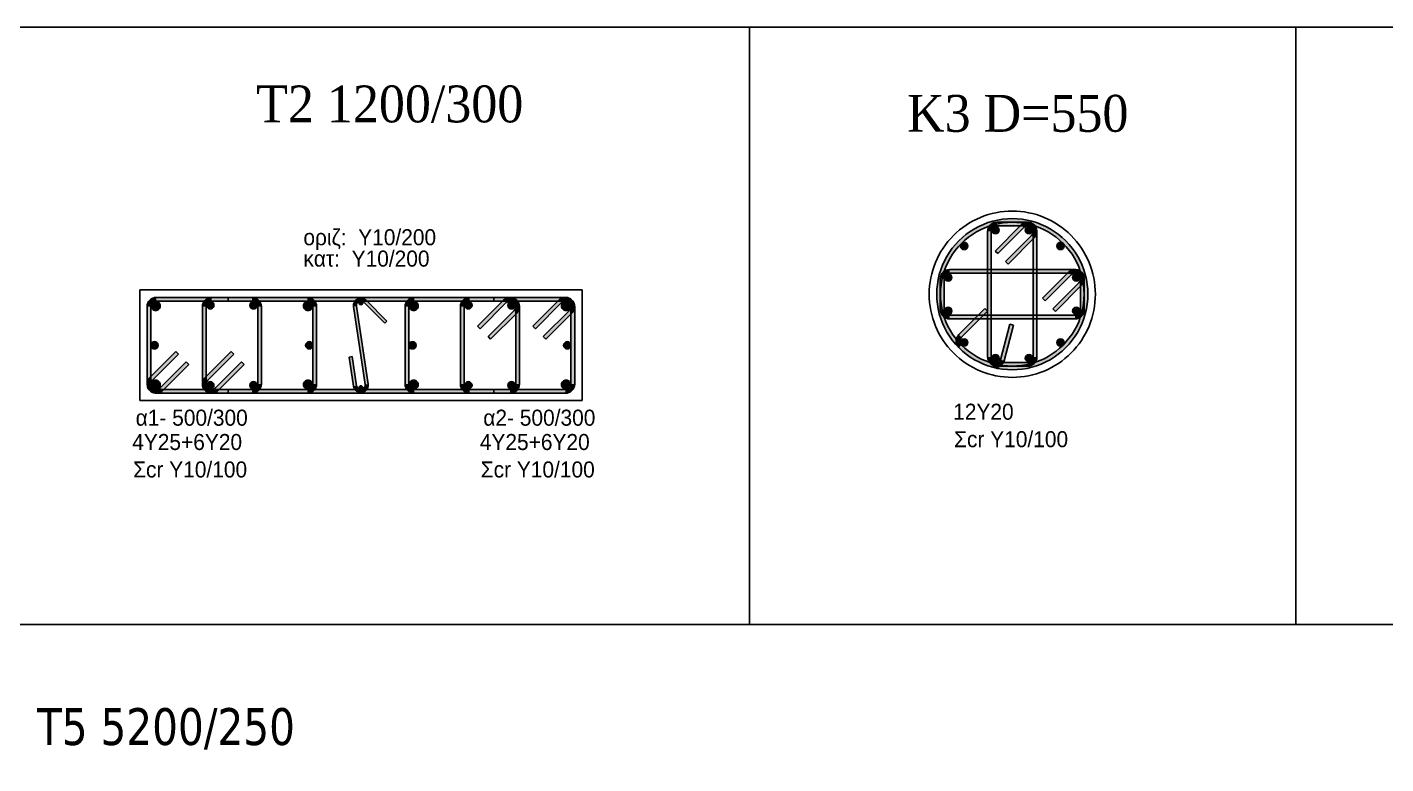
# Model space of a CAD drawing. Header units: millimetres. Extents: x -2171 to 1563, y -1758 to -1505.
# Drawn here: x -641.97 to -623.54, y -1600.24 to -1590.25 of the extents above; entities that cross this region are included whole.
import ezdxf

# ---------------------------------------------------------------- set-up
doc = ezdxf.new("R2010")
doc.units = ezdxf.units.MM
for name, color, linetype in [('-S_TEXT', 3, 'Continuous'), ('Col_Det', 7, 'Continuous'), ('Col_Det_4', 7, 'Continuous'), ('Col_Det_Fill', 7, 'Continuous'), ('Geo_Col_Pro_1', 7, 'Continuous'), ('pinakaki', 153, 'Continuous')]:
    doc.layers.add(name, color=color, linetype=linetype)
doc.styles.add('S1Arl22_b_934_161', font='arial.ttf', dxfattribs={"width": 0.933629, "height": 0.002175})
doc.styles.add('S1TmsNwRmn22_b_934_161', font='times.ttf', dxfattribs={"width": 0.933629, "height": 0.002175})
doc.styles.get("Standard").update_dxf_attribs({"font": 'tahoma.ttf'})

msp = doc.modelspace()

# ---------------------------------------------------------------- hatches: boundary and pattern name
at = {"layer": 'Col_Det_Fill'}
for color, points in [(252, [(-628.8628, -1592.9289), (-628.8757, -1592.8806, 0.1316525), (-629.3352, -1593.1459), (-629.2999, -1593.1813, -0.1316525)]), (252, [(-628.8197, -1592.9447), (-628.8197, -1592.8947, 0.4142136), (-628.9447, -1593.0197), (-628.8947, -1593.0197, -0.4142136)]), (252, [(-628.3581, -1592.9289), (-628.3451, -1592.8806, 0.1316525), (-628.8757, -1592.8806), (-628.8628, -1592.9289, -0.1316525)]), (252, [(-628.4542, -1592.9667), (-628.4896, -1592.9313), (-628.8431, -1593.2849), (-628.8078, -1593.3202)]), (252, [(-628.4012, -1592.9447), (-628.4012, -1592.8947), (-628.8197, -1592.8947), (-628.8197, -1592.9447)]), (252, [(-628.3262, -1593.0197), (-628.2762, -1593.0197, 0.6681786), (-628.4896, -1592.9313), (-628.4542, -1592.9667, -0.6681786)]), (252, [(-628.3482, -1593.0727), (-628.3128, -1593.1081, 0.6681786), (-628.4012, -1592.8947), (-628.4012, -1592.9447, -0.6681786)]), (252, [(-627.921, -1593.1813), (-627.8856, -1593.1459, 0.1316525), (-628.3451, -1592.8806), (-628.3581, -1592.9289, -0.1316525)]), (252, [(-628.8947, -1593.0197), (-628.9447, -1593.0197), (-628.9447, -1594.7217), (-628.8947, -1594.7217)]), (56, [(-628.7873, -1593.002, 0.4142136), (-628.8373, -1592.952, 0.4142136), (-628.8873, -1593.002, 0.4142136), (-628.8373, -1593.052, 0.4142136)]), (252, [(-628.7017, -1593.4263), (-628.6664, -1593.4617), (-628.3128, -1593.1081), (-628.3482, -1593.0727)]), (56, [(-628.3335, -1593.002, 0.4142136), (-628.3835, -1592.952, 0.4142136), (-628.4335, -1593.002, 0.4142136), (-628.3835, -1593.052, 0.4142136)]), (252, [(-628.3262, -1594.7217), (-628.2762, -1594.7217), (-628.2762, -1593.0197), (-628.3262, -1593.0197)]), (252, [(-629.2999, -1593.1813), (-629.3352, -1593.1459, 0.1316525), (-629.6005, -1593.6054), (-629.5522, -1593.6183, -0.1316525)]), (12, [(-629.2145, -1593.2166, 0.4142136), (-629.2645, -1593.1666, 0.4142136), (-629.3145, -1593.2166, 0.4142136), (-629.2645, -1593.2666, 0.4142136)]), (12, [(-627.9064, -1593.2166, 0.4142136), (-627.9564, -1593.1666, 0.4142136), (-628.0064, -1593.2166, 0.4142136), (-627.9564, -1593.2666, 0.4142136)]), (252, [(-627.6687, -1593.6183), (-627.6204, -1593.6054, 0.1316525), (-627.8856, -1593.1459), (-627.921, -1593.1813, -0.1316525)]), (252, [(-629.5522, -1593.6183), (-629.6005, -1593.6054, 0.1316525), (-629.6005, -1594.136), (-629.5522, -1594.123, -0.1316525)]), (252, [(-629.4614, -1593.5865), (-629.4614, -1593.5365, 0.4142136), (-629.5864, -1593.6615), (-629.5364, -1593.6615, -0.4142136)]), (252, [(-629.5364, -1593.6615), (-629.5864, -1593.6615), (-629.5864, -1594.0799), (-629.5364, -1594.0799)]), (56, [(-629.4291, -1593.6438, 0.4142136), (-629.4791, -1593.5938, 0.4142136), (-629.5291, -1593.6438, 0.4142136), (-629.4791, -1593.6938, 0.4142136)]), (252, [(-627.7594, -1593.5865), (-627.7594, -1593.5365), (-629.4614, -1593.5365), (-629.4614, -1593.5865)]), (252, [(-627.8125, -1593.6084), (-627.8478, -1593.5731), (-628.2014, -1593.9266), (-628.166, -1593.962)]), (252, [(-627.6844, -1593.6615), (-627.6344, -1593.6615, 0.6681786), (-627.8478, -1593.5731), (-627.8125, -1593.6084, -0.6681786)]), (56, [(-627.6918, -1593.6438, 0.4142136), (-627.7418, -1593.5938, 0.4142136), (-627.7918, -1593.6438, 0.4142136), (-627.7418, -1593.6938, 0.4142136)]), (252, [(-627.7064, -1593.7145), (-627.6711, -1593.7499, 0.6681786), (-627.7594, -1593.5365), (-627.7594, -1593.5865, -0.6681786)]), (252, [(-627.6844, -1594.0799), (-627.6344, -1594.0799), (-627.6344, -1593.6615), (-627.6844, -1593.6615)]), (252, [(-627.6687, -1594.123), (-627.6204, -1594.136, 0.1316525), (-627.6204, -1593.6054), (-627.6687, -1593.6183, -0.1316525)]), (252, [(-628.06, -1594.0681), (-628.0246, -1594.1034), (-627.6711, -1593.7499), (-627.7064, -1593.7145)]), (252, [(-640.2217, -1593.9634), (-640.2217, -1593.9134, 0.4142136), (-640.3467, -1594.0384), (-640.2967, -1594.0384, -0.4142136)]), (252, [(-640.2967, -1594.0384), (-640.3467, -1594.0384), (-640.3467, -1595.0884), (-640.2967, -1595.0884)]), (12, [(-640.2931, -1594.0296, 0.4142136), (-640.2306, -1594.0921, 0.4142136), (-640.1681, -1594.0296, 0.4142136), (-640.2306, -1593.9671, 0.4142136)]), (252, [(-638.1717, -1593.9634), (-638.1717, -1593.9134), (-640.2217, -1593.9134), (-640.2217, -1593.9634)]), (252, [(-639.4717, -1593.9634), (-639.4717, -1593.9134, 0.4142136), (-639.5967, -1594.0384), (-639.5467, -1594.0384, -0.4142136)]), (252, [(-639.5467, -1594.0384), (-639.5967, -1594.0384), (-639.5967, -1595.0884), (-639.5467, -1595.0884)]), (56, [(-639.5394, -1594.0207, 0.4142136), (-639.4894, -1594.0707, 0.4142136), (-639.4394, -1594.0207, 0.4142136), (-639.4894, -1593.9707, 0.4142136)]), (252, [(-638.9217, -1593.9634), (-638.9217, -1593.9134), (-639.4717, -1593.9134), (-639.4717, -1593.9634)]), (252, [(-635.6452, -1593.9634), (-635.6452, -1593.9134), (-639.2482, -1593.9134), (-639.2482, -1593.9634)]), (56, [(-638.954, -1594.0207, 0.4142136), (-638.904, -1594.0707, 0.4142136), (-638.854, -1594.0207, 0.4142136), (-638.904, -1593.9707, 0.4142136)]), (252, [(-638.8467, -1594.0384), (-638.7967, -1594.0384, 0.4142136), (-638.9217, -1593.9134), (-638.9217, -1593.9634, -0.4142136)]), (252, [(-638.8467, -1595.0884), (-638.7967, -1595.0884), (-638.7967, -1594.0384), (-638.8467, -1594.0384)]), (12, [(-638.2254, -1594.0296, 0.4142136), (-638.1629, -1594.0921, 0.4142136), (-638.1004, -1594.0296, 0.4142136), (-638.1629, -1593.9671, 0.4142136)]), (252, [(-638.0967, -1594.0384), (-638.0467, -1594.0384, 0.4142136), (-638.1717, -1593.9134), (-638.1717, -1593.9634, -0.4142136)]), (252, [(-638.0967, -1595.0884), (-638.0467, -1595.0884), (-638.0467, -1594.0384), (-638.0967, -1594.0384)]), (252, [(-637.5456, -1594.0382), (-637.5061, -1594.0323, -0.7233449), (-637.4043, -1593.981), (-637.376, -1593.9527, 0.7233449)]), (252, [(-637.3874, -1595.0945), (-637.3478, -1595.0886), (-637.5061, -1594.0323), (-637.5456, -1594.0382)]), (133, [(-637.4717, -1593.9884, 0.4142136), (-637.4467, -1594.0134, 0.4142136), (-637.4217, -1593.9884, 0.4142136), (-637.4467, -1593.9634, 0.4142136)]), (252, [(-637.376, -1593.9527), (-637.4043, -1593.981), (-637.1215, -1594.2638), (-637.0932, -1594.2355)]), (252, [(-636.7217, -1593.9634), (-636.7217, -1593.9134, 0.4142136), (-636.8467, -1594.0384), (-636.7967, -1594.0384, -0.4142136)]), (252, [(-636.7967, -1594.0384), (-636.8467, -1594.0384), (-636.8467, -1595.0884), (-636.7967, -1595.0884)]), (12, [(-636.6681, -1594.0296, 0.4142136), (-636.7306, -1593.9671, 0.4142136), (-636.7931, -1594.0296, 0.4142136), (-636.7306, -1594.0921, 0.4142136)]), (252, [(-634.6717, -1593.9634), (-634.6717, -1593.9134), (-636.7217, -1593.9134), (-636.7217, -1593.9634)]), (252, [(-635.9717, -1593.9634), (-635.9717, -1593.9134, 0.4142136), (-636.0967, -1594.0384), (-636.0467, -1594.0384, -0.4142136)]), (252, [(-636.0467, -1594.0384), (-636.0967, -1594.0384), (-636.0967, -1595.0884), (-636.0467, -1595.0884)]), (56, [(-635.9394, -1594.0207, 0.4142136), (-635.9894, -1593.9707, 0.4142136), (-636.0394, -1594.0207, 0.4142136), (-635.9894, -1594.0707, 0.4142136)]), (252, [(-635.4217, -1593.9634), (-635.4217, -1593.9134), (-635.9717, -1593.9134), (-635.9717, -1593.9634)]), (252, [(-635.4748, -1593.9854), (-635.5101, -1593.95), (-635.8637, -1594.3036), (-635.8283, -1594.3389)]), (252, [(-635.3467, -1594.0384), (-635.2967, -1594.0384, 0.6681786), (-635.5101, -1593.95), (-635.4748, -1593.9854, -0.6681786)]), (56, [(-635.354, -1594.0207, 0.4142136), (-635.404, -1593.9707, 0.4142136), (-635.454, -1594.0207, 0.4142136), (-635.404, -1594.0707, 0.4142136)]), (252, [(-635.3687, -1594.0914), (-635.3333, -1594.1268, 0.6681786), (-635.4217, -1593.9134), (-635.4217, -1593.9634, -0.6681786)]), (252, [(-635.3467, -1595.0884), (-635.2967, -1595.0884), (-635.2967, -1594.0384), (-635.3467, -1594.0384)]), (252, [(-634.7248, -1593.9854), (-634.7601, -1593.95), (-635.1137, -1594.3036), (-635.0783, -1594.3389)]), (252, [(-634.5967, -1594.0384), (-634.5467, -1594.0384, 0.6681786), (-634.7601, -1593.95), (-634.7248, -1593.9854, -0.6681786)]), (12, [(-634.6004, -1594.0296, 0.4142136), (-634.6629, -1593.9671, 0.4142136), (-634.7254, -1594.0296, 0.4142136), (-634.6629, -1594.0921, 0.4142136)]), (252, [(-634.6187, -1594.0914), (-634.5833, -1594.1268, 0.6681786), (-634.6717, -1593.9134), (-634.6717, -1593.9634, -0.6681786)]), (252, [(-634.5967, -1595.0884), (-634.5467, -1595.0884), (-634.5467, -1594.0384), (-634.5967, -1594.0384)]), (252, [(-635.7222, -1594.445), (-635.6869, -1594.4804), (-635.3333, -1594.1268), (-635.3687, -1594.0914)]), (252, [(-634.9722, -1594.445), (-634.9369, -1594.4804), (-634.5833, -1594.1268), (-634.6187, -1594.0914)]), (252, [(-629.5522, -1594.123), (-629.6005, -1594.136, 0.1316525), (-629.3352, -1594.5955), (-629.2999, -1594.5601, -0.1316525)]), (252, [(-629.5364, -1594.0799), (-629.5864, -1594.0799, 0.4142136), (-629.4614, -1594.2049), (-629.4614, -1594.1549, -0.4142136)]), (56, [(-629.4291, -1594.0976, 0.4142136), (-629.4791, -1594.0476, 0.4142136), (-629.5291, -1594.0976, 0.4142136), (-629.4791, -1594.1476, 0.4142136)]), (252, [(-629.4614, -1594.1549), (-629.4614, -1594.2049), (-627.7594, -1594.2049), (-627.7594, -1594.1549)]), (252, [(-628.9463, -1594.1005), (-628.9817, -1594.0652), (-629.3352, -1594.4187), (-629.2999, -1594.4541)]), (252, [(-627.921, -1594.5601), (-627.8856, -1594.5955, 0.1316525), (-627.6204, -1594.136), (-627.6687, -1594.123, -0.1316525)]), (56, [(-627.6918, -1594.0976, 0.4142136), (-627.7418, -1594.0476, 0.4142136), (-627.7918, -1594.0976, 0.4142136), (-627.7418, -1594.1476, 0.4142136)]), (252, [(-627.7594, -1594.1549), (-627.7594, -1594.2049, 0.4142136), (-627.6344, -1594.0799), (-627.6844, -1594.0799, -0.4142136)]), (252, [(-628.7709, -1594.7594), (-628.7226, -1594.7724), (-628.5932, -1594.2894), (-628.6415, -1594.2765)]), (133, [(-640.2967, -1594.5634, 0.4142136), (-640.2467, -1594.6134, 0.4142136), (-640.1967, -1594.5634, 0.4142136), (-640.2467, -1594.5134, 0.4142136)]), (133, [(-638.1967, -1594.5634, 0.4142136), (-638.1467, -1594.6134, 0.4142136), (-638.0967, -1594.5634, 0.4142136), (-638.1467, -1594.5134, 0.4142136)]), (133, [(-636.6967, -1594.5634, 0.4142136), (-636.7467, -1594.5134, 0.4142136), (-636.7967, -1594.5634, 0.4142136), (-636.7467, -1594.6134, 0.4142136)]), (133, [(-634.5967, -1594.5634, 0.4142136), (-634.6467, -1594.5134, 0.4142136), (-634.6967, -1594.5634, 0.4142136), (-634.6467, -1594.6134, 0.4142136)]), (252, [(-629.2999, -1594.4541), (-629.3352, -1594.4187, 0.4142136), (-629.3352, -1594.5955), (-629.2999, -1594.5601, -0.4142136)]), (252, [(-629.2999, -1594.5601), (-629.3352, -1594.5955, 0.1316525), (-628.8757, -1594.8608), (-628.8628, -1594.8125, -0.1316525)]), (252, [(-629.2999, -1594.5601), (-629.3352, -1594.5955, 0.1316525), (-628.8757, -1594.8608), (-628.8628, -1594.8125, -0.1316525)]), (12, [(-629.2145, -1594.5248, 0.4142136), (-629.2645, -1594.4748, 0.4142136), (-629.3145, -1594.5248, 0.4142136), (-629.2645, -1594.5748, 0.4142136)]), (252, [(-628.3581, -1594.8125), (-628.3451, -1594.8608, 0.1316525), (-627.8856, -1594.5955), (-627.921, -1594.5601, -0.1316525)]), (12, [(-627.9064, -1594.5248, 0.4142136), (-627.9564, -1594.4748, 0.4142136), (-628.0064, -1594.5248, 0.4142136), (-627.9564, -1594.5748, 0.4142136)]), (252, [(-639.9212, -1594.6818), (-639.9566, -1594.6465), (-640.3101, -1595), (-640.2748, -1595.0354)]), (252, [(-639.1712, -1594.6818), (-639.2066, -1594.6465), (-639.5601, -1595), (-639.5248, -1595.0354)]), (252, [(-637.5653, -1594.7167), (-637.6049, -1594.7226), (-637.5456, -1595.1182), (-637.5061, -1595.1123)]), (252, [(-628.8947, -1594.7217), (-628.9447, -1594.7217, 0.4142136), (-628.8197, -1594.8467), (-628.8197, -1594.7967, -0.4142136)]), (56, [(-628.7873, -1594.7394, 0.4142136), (-628.8373, -1594.6894, 0.4142136), (-628.8873, -1594.7394, 0.4142136), (-628.8373, -1594.7894, 0.4142136)]), (252, [(-628.8628, -1594.8125), (-628.8757, -1594.8608, 0.4142136), (-628.7226, -1594.7724), (-628.7709, -1594.7594, -0.4142136)]), (56, [(-628.3335, -1594.7394, 0.4142136), (-628.3835, -1594.6894, 0.4142136), (-628.4335, -1594.7394, 0.4142136), (-628.3835, -1594.7894, 0.4142136)]), (252, [(-628.4012, -1594.7967), (-628.4012, -1594.8467, 0.4142136), (-628.2762, -1594.7217), (-628.3262, -1594.7217, -0.4142136)]), (252, [(-640.1687, -1595.1414), (-640.1333, -1595.1768), (-639.7798, -1594.8232), (-639.8151, -1594.7879)]), (252, [(-639.4187, -1595.1414), (-639.3833, -1595.1768), (-639.0298, -1594.8232), (-639.0651, -1594.7879)]), (252, [(-628.8628, -1594.8125), (-628.8757, -1594.8608, 0.1316525), (-628.3451, -1594.8608), (-628.3581, -1594.8125, -0.1316525)]), (252, [(-628.8197, -1594.7967), (-628.8197, -1594.8467), (-628.4012, -1594.8467), (-628.4012, -1594.7967)]), (252, [(-640.2748, -1595.0354), (-640.3101, -1595, 0.6681786), (-640.2217, -1595.2134), (-640.2217, -1595.1634, -0.6681786)]), (252, [(-640.2967, -1595.0884), (-640.3467, -1595.0884, 0.6681786), (-640.1333, -1595.1768), (-640.1687, -1595.1414, -0.6681786)]), (12, [(-640.2931, -1595.0972, 0.4142136), (-640.2306, -1595.1597, 0.4142136), (-640.1681, -1595.0972, 0.4142136), (-640.2306, -1595.0347, 0.4142136)]), (252, [(-639.5248, -1595.0354), (-639.5601, -1595, 0.6681786), (-639.4717, -1595.2134), (-639.4717, -1595.1634, -0.6681786)]), (252, [(-639.5467, -1595.0884), (-639.5967, -1595.0884, 0.6681786), (-639.3833, -1595.1768), (-639.4187, -1595.1414, -0.6681786)]), (56, [(-639.5394, -1595.1061, 0.4142136), (-639.4894, -1595.1561, 0.4142136), (-639.4394, -1595.1061, 0.4142136), (-639.4894, -1595.0561, 0.4142136)]), (56, [(-638.954, -1595.1061, 0.4142136), (-638.904, -1595.1561, 0.4142136), (-638.854, -1595.1061, 0.4142136), (-638.904, -1595.0561, 0.4142136)]), (252, [(-638.9217, -1595.1634), (-638.9217, -1595.2134, 0.4142136), (-638.7967, -1595.0884), (-638.8467, -1595.0884, -0.4142136)]), (12, [(-638.2254, -1595.0972, 0.4142136), (-638.1629, -1595.1597, 0.4142136), (-638.1004, -1595.0972, 0.4142136), (-638.1629, -1595.0347, 0.4142136)]), (252, [(-638.1717, -1595.1634), (-638.1717, -1595.2134, 0.4142136), (-638.0467, -1595.0884), (-638.0967, -1595.0884, -0.4142136)]), (252, [(-637.5061, -1595.1123), (-637.5456, -1595.1182, 1), (-637.3478, -1595.0886), (-637.3874, -1595.0945, -1)]), (133, [(-637.4717, -1595.1384, 0.4142136), (-637.4467, -1595.1634, 0.4142136), (-637.4217, -1595.1384, 0.4142136), (-637.4467, -1595.1134, 0.4142136)]), (252, [(-636.7967, -1595.0884), (-636.8467, -1595.0884, 0.4142136), (-636.7217, -1595.2134), (-636.7217, -1595.1634, -0.4142136)]), (12, [(-636.6681, -1595.0972, 0.4142136), (-636.7306, -1595.0347, 0.4142136), (-636.7931, -1595.0972, 0.4142136), (-636.7306, -1595.1597, 0.4142136)]), (252, [(-636.0467, -1595.0884), (-636.0967, -1595.0884, 0.4142136), (-635.9717, -1595.2134), (-635.9717, -1595.1634, -0.4142136)]), (56, [(-635.9394, -1595.1061, 0.4142136), (-635.9894, -1595.0561, 0.4142136), (-636.0394, -1595.1061, 0.4142136), (-635.9894, -1595.1561, 0.4142136)]), (56, [(-635.354, -1595.1061, 0.4142136), (-635.404, -1595.0561, 0.4142136), (-635.454, -1595.1061, 0.4142136), (-635.404, -1595.1561, 0.4142136)]), (252, [(-635.4217, -1595.1634), (-635.4217, -1595.2134, 0.4142136), (-635.2967, -1595.0884), (-635.3467, -1595.0884, -0.4142136)]), (12, [(-634.6004, -1595.0972, 0.4142136), (-634.6629, -1595.0347, 0.4142136), (-634.7254, -1595.0972, 0.4142136), (-634.6629, -1595.1597, 0.4142136)]), (252, [(-634.6717, -1595.1634), (-634.6717, -1595.2134, 0.4142136), (-634.5467, -1595.0884), (-634.5967, -1595.0884, -0.4142136)]), (252, [(-640.2217, -1595.1634), (-640.2217, -1595.2134), (-638.1717, -1595.2134), (-638.1717, -1595.1634)]), (252, [(-639.4717, -1595.1634), (-639.4717, -1595.2134), (-638.9217, -1595.2134), (-638.9217, -1595.1634)]), (252, [(-639.2482, -1595.1634), (-639.2482, -1595.2134), (-635.6452, -1595.2134), (-635.6452, -1595.1634)]), (252, [(-636.7217, -1595.1634), (-636.7217, -1595.2134), (-634.6717, -1595.2134), (-634.6717, -1595.1634)]), (252, [(-635.9717, -1595.1634), (-635.9717, -1595.2134), (-635.4217, -1595.2134), (-635.4217, -1595.1634)])]:
    msp.add_hatch(color=color, dxfattribs=at).paths.add_polyline_path(points)

# ---------------------------------------------------------------- linework, layer by layer
at = {"layer": '-S_TEXT', "ltscale": 5}
msp.add_lwpolyline([(-653.3053, -1590.2497), (-595.1578, -1590.2497), (-595.1578, -1630.2944), (-653.3053, -1630.2944)], close=True, dxfattribs=at)
at = {"layer": 'Col_Det', "color": 7}
for points in [[(-628.6104, -1592.7432, 0.4142136), (-629.7379, -1593.8707, 0.4142136)], [(-627.4829, -1593.8707, 0.4142136), (-628.6104, -1592.7432, 0.4142136)], [(-628.8757, -1592.8806, 0.1316525), (-629.3352, -1593.1459)], [(-629.2999, -1593.1813, -0.1316525), (-628.8628, -1592.9289, -0.1316525)], [(-628.8197, -1592.8947, 0.4142136), (-628.9447, -1593.0197)], [(-628.3451, -1592.8806, 0.1316525), (-628.8757, -1592.8806)], [(-628.8628, -1592.9289, -0.1316525), (-628.3581, -1592.9289, -0.1316525)], [(-628.2762, -1593.0197, 0.6681786), (-628.4896, -1592.9313)], [(-628.3128, -1593.1081, 0.6681786), (-628.4012, -1592.8947)], [(-628.3581, -1592.9289, -0.1316525), (-627.921, -1593.1813, -0.1316525)], [(-627.8856, -1593.1459, 0.1316525), (-628.3451, -1592.8806)], [(-628.8947, -1593.0197, -0.4142136), (-628.8197, -1592.9447, -0.4142136)], [(-628.8373, -1592.952, 0.4142136), (-628.8873, -1593.002, 0.4142136)], [(-628.8873, -1593.002, 0.4142136), (-628.8373, -1593.052, 0.4142136)], [(-628.7873, -1593.002, 0.4142136), (-628.8373, -1592.952, 0.4142136)], [(-628.8373, -1593.052, 0.4142136), (-628.7873, -1593.002, 0.4142136)], [(-628.4542, -1592.9667, -0.6681786), (-628.3262, -1593.0197, -0.6681786)], [(-628.3835, -1592.952, 0.4142136), (-628.4335, -1593.002, 0.4142136)], [(-628.4335, -1593.002, 0.4142136), (-628.3835, -1593.052, 0.4142136)], [(-628.4012, -1592.9447, -0.6681786), (-628.3482, -1593.0727, -0.6681786)], [(-628.3335, -1593.002, 0.4142136), (-628.3835, -1592.952, 0.4142136)], [(-628.3835, -1593.052, 0.4142136), (-628.3335, -1593.002, 0.4142136)], [(-629.3352, -1593.1459, 0.1316525), (-629.6005, -1593.6054)], [(-629.5522, -1593.6183, -0.1316525), (-629.2999, -1593.1813, -0.1316525)], [(-629.2645, -1593.1666, 0.4142136), (-629.3145, -1593.2166, 0.4142136)], [(-629.3145, -1593.2166, 0.4142136), (-629.2645, -1593.2666, 0.4142136)], [(-629.2145, -1593.2166, 0.4142136), (-629.2645, -1593.1666, 0.4142136)], [(-629.2645, -1593.2666, 0.4142136), (-629.2145, -1593.2166, 0.4142136)], [(-627.9564, -1593.1666, 0.4142136), (-628.0064, -1593.2166, 0.4142136)], [(-628.0064, -1593.2166, 0.4142136), (-627.9564, -1593.2666, 0.4142136)], [(-627.9064, -1593.2166, 0.4142136), (-627.9564, -1593.1666, 0.4142136)], [(-627.9564, -1593.2666, 0.4142136), (-627.9064, -1593.2166, 0.4142136)], [(-627.921, -1593.1813, -0.1316525), (-627.6687, -1593.6183, -0.1316525)], [(-627.6204, -1593.6054, 0.1316525), (-627.8856, -1593.1459)], [(-629.6005, -1593.6054, 0.1316525), (-629.6005, -1594.136)], [(-629.4614, -1593.5365, 0.4142136), (-629.5864, -1593.6615)], [(-629.5522, -1594.123, -0.1316525), (-629.5522, -1593.6183, -0.1316525)], [(-629.5364, -1593.6615, -0.4142136), (-629.4614, -1593.5865, -0.4142136)], [(-629.4791, -1593.5938, 0.4142136), (-629.5291, -1593.6438, 0.4142136)], [(-629.5291, -1593.6438, 0.4142136), (-629.4791, -1593.6938, 0.4142136)], [(-629.4291, -1593.6438, 0.4142136), (-629.4791, -1593.5938, 0.4142136)], [(-629.4791, -1593.6938, 0.4142136), (-629.4291, -1593.6438, 0.4142136)], [(-627.6344, -1593.6615, 0.6681786), (-627.8478, -1593.5731)], [(-627.8125, -1593.6084, -0.6681786), (-627.6844, -1593.6615, -0.6681786)], [(-627.7418, -1593.5938, 0.4142136), (-627.7918, -1593.6438, 0.4142136)], [(-627.7918, -1593.6438, 0.4142136), (-627.7418, -1593.6938, 0.4142136)], [(-627.6711, -1593.7499, 0.6681786), (-627.7594, -1593.5365)], [(-627.7594, -1593.5865, -0.6681786), (-627.7064, -1593.7145, -0.6681786)], [(-627.6918, -1593.6438, 0.4142136), (-627.7418, -1593.5938, 0.4142136)], [(-627.7418, -1593.6938, 0.4142136), (-627.6918, -1593.6438, 0.4142136)], [(-627.6687, -1593.6183, -0.1316525), (-627.6687, -1594.123, -0.1316525)], [(-627.6204, -1594.136, 0.1316525), (-627.6204, -1593.6054)], [(-640.2217, -1593.9134, 0.4142136), (-640.3467, -1594.0384)], [(-640.2967, -1594.0384, -0.4142136), (-640.2217, -1593.9634, -0.4142136)], [(-640.2306, -1593.9671, 0.4142136), (-640.2931, -1594.0296, 0.4142136)], [(-640.2931, -1594.0296, 0.4142136), (-640.2306, -1594.0921, 0.4142136)], [(-640.1681, -1594.0296, 0.4142136), (-640.2306, -1593.9671, 0.4142136)], [(-640.2306, -1594.0921, 0.4142136), (-640.1681, -1594.0296, 0.4142136)], [(-639.4717, -1593.9134, 0.4142136), (-639.5967, -1594.0384)], [(-639.5467, -1594.0384, -0.4142136), (-639.4717, -1593.9634, -0.4142136)], [(-639.4894, -1593.9707, 0.4142136), (-639.5394, -1594.0207, 0.4142136)], [(-639.5394, -1594.0207, 0.4142136), (-639.4894, -1594.0707, 0.4142136)], [(-639.4394, -1594.0207, 0.4142136), (-639.4894, -1593.9707, 0.4142136)], [(-639.4894, -1594.0707, 0.4142136), (-639.4394, -1594.0207, 0.4142136)], [(-638.904, -1593.9707, 0.4142136), (-638.954, -1594.0207, 0.4142136)], [(-638.954, -1594.0207, 0.4142136), (-638.904, -1594.0707, 0.4142136)], [(-638.7967, -1594.0384, 0.4142136), (-638.9217, -1593.9134)], [(-638.9217, -1593.9634, -0.4142136), (-638.8467, -1594.0384, -0.4142136)], [(-638.854, -1594.0207, 0.4142136), (-638.904, -1593.9707, 0.4142136)], [(-638.904, -1594.0707, 0.4142136), (-638.854, -1594.0207, 0.4142136)], [(-638.1629, -1593.9671, 0.4142136), (-638.2254, -1594.0296, 0.4142136)], [(-638.2254, -1594.0296, 0.4142136), (-638.1629, -1594.0921, 0.4142136)], [(-638.0467, -1594.0384, 0.4142136), (-638.1717, -1593.9134)], [(-638.1717, -1593.9634, -0.4142136), (-638.0967, -1594.0384, -0.4142136)], [(-638.1004, -1594.0296, 0.4142136), (-638.1629, -1593.9671, 0.4142136)], [(-638.1629, -1594.0921, 0.4142136), (-638.1004, -1594.0296, 0.4142136)], [(-637.376, -1593.9527, 0.7233449), (-637.5456, -1594.0382, 0.7233449)], [(-637.5061, -1594.0323, -0.7233449), (-637.4043, -1593.981)], [(-637.4467, -1593.9634, 0.4142136), (-637.4717, -1593.9884, 0.4142136)], [(-637.4717, -1593.9884, 0.4142136), (-637.4467, -1594.0134, 0.4142136)], [(-637.4217, -1593.9884, 0.4142136), (-637.4467, -1593.9634, 0.4142136)], [(-637.4467, -1594.0134, 0.4142136), (-637.4217, -1593.9884, 0.4142136)], [(-636.7217, -1593.9134, 0.4142136), (-636.8467, -1594.0384)], [(-636.7967, -1594.0384, -0.4142136), (-636.7217, -1593.9634, -0.4142136)], [(-636.7306, -1593.9671, 0.4142136), (-636.7931, -1594.0296, 0.4142136)], [(-636.7931, -1594.0296, 0.4142136), (-636.7306, -1594.0921, 0.4142136)], [(-636.6681, -1594.0296, 0.4142136), (-636.7306, -1593.9671, 0.4142136)], [(-636.7306, -1594.0921, 0.4142136), (-636.6681, -1594.0296, 0.4142136)], [(-635.9717, -1593.9134, 0.4142136), (-636.0967, -1594.0384)], [(-636.0467, -1594.0384, -0.4142136), (-635.9717, -1593.9634, -0.4142136)], [(-635.9894, -1593.9707, 0.4142136), (-636.0394, -1594.0207, 0.4142136)], [(-636.0394, -1594.0207, 0.4142136), (-635.9894, -1594.0707, 0.4142136)], [(-635.9394, -1594.0207, 0.4142136), (-635.9894, -1593.9707, 0.4142136)], [(-635.9894, -1594.0707, 0.4142136), (-635.9394, -1594.0207, 0.4142136)], [(-635.2967, -1594.0384, 0.6681786), (-635.5101, -1593.95)], [(-635.4748, -1593.9854, -0.6681786), (-635.3467, -1594.0384, -0.6681786)], [(-635.404, -1593.9707, 0.4142136), (-635.454, -1594.0207, 0.4142136)], [(-635.454, -1594.0207, 0.4142136), (-635.404, -1594.0707, 0.4142136)], [(-635.3333, -1594.1268, 0.6681786), (-635.4217, -1593.9134)], [(-635.4217, -1593.9634, -0.6681786), (-635.3687, -1594.0914, -0.6681786)], [(-635.354, -1594.0207, 0.4142136), (-635.404, -1593.9707, 0.4142136)], [(-635.404, -1594.0707, 0.4142136), (-635.354, -1594.0207, 0.4142136)], [(-634.5467, -1594.0384, 0.6681786), (-634.7601, -1593.95)], [(-634.6629, -1593.9671, 0.4142136), (-634.7254, -1594.0296, 0.4142136)], [(-634.7254, -1594.0296, 0.4142136), (-634.6629, -1594.0921, 0.4142136)], [(-634.7248, -1593.9854, -0.6681786), (-634.5967, -1594.0384, -0.6681786)], [(-634.5833, -1594.1268, 0.6681786), (-634.6717, -1593.9134)], [(-634.6717, -1593.9634, -0.6681786), (-634.6187, -1594.0914, -0.6681786)], [(-634.6004, -1594.0296, 0.4142136), (-634.6629, -1593.9671, 0.4142136)], [(-634.6629, -1594.0921, 0.4142136), (-634.6004, -1594.0296, 0.4142136)], [(-629.7379, -1593.8707, 0.4142136), (-628.6104, -1594.9982, 0.4142136)], [(-628.6104, -1594.9982, 0.4142136), (-627.4829, -1593.8707, 0.4142136)], [(-629.6005, -1594.136, 0.1316525), (-629.3352, -1594.5955)], [(-629.5864, -1594.0799, 0.4142136), (-629.4614, -1594.2049)], [(-629.2999, -1594.5601, -0.1316525), (-629.5522, -1594.123, -0.1316525)], [(-629.4614, -1594.1549, -0.4142136), (-629.5364, -1594.0799, -0.4142136)], [(-629.4791, -1594.0476, 0.4142136), (-629.5291, -1594.0976, 0.4142136)], [(-629.5291, -1594.0976, 0.4142136), (-629.4791, -1594.1476, 0.4142136)], [(-629.4291, -1594.0976, 0.4142136), (-629.4791, -1594.0476, 0.4142136)], [(-629.4791, -1594.1476, 0.4142136), (-629.4291, -1594.0976, 0.4142136)], [(-627.6687, -1594.123, -0.1316525), (-627.921, -1594.5601, -0.1316525)], [(-627.8856, -1594.5955, 0.1316525), (-627.6204, -1594.136)], [(-627.7418, -1594.0476, 0.4142136), (-627.7918, -1594.0976, 0.4142136)], [(-627.7918, -1594.0976, 0.4142136), (-627.7418, -1594.1476, 0.4142136)], [(-627.7594, -1594.2049, 0.4142136), (-627.6344, -1594.0799)], [(-627.6844, -1594.0799, -0.4142136), (-627.7594, -1594.1549, -0.4142136)], [(-627.6918, -1594.0976, 0.4142136), (-627.7418, -1594.0476, 0.4142136)], [(-627.7418, -1594.1476, 0.4142136), (-627.6918, -1594.0976, 0.4142136)], [(-640.2467, -1594.5134, 0.4142136), (-640.2967, -1594.5634, 0.4142136)], [(-640.2967, -1594.5634, 0.4142136), (-640.2467, -1594.6134, 0.4142136)], [(-640.1967, -1594.5634, 0.4142136), (-640.2467, -1594.5134, 0.4142136)], [(-640.2467, -1594.6134, 0.4142136), (-640.1967, -1594.5634, 0.4142136)], [(-638.1467, -1594.5134, 0.4142136), (-638.1967, -1594.5634, 0.4142136)], [(-638.1967, -1594.5634, 0.4142136), (-638.1467, -1594.6134, 0.4142136)], [(-638.0967, -1594.5634, 0.4142136), (-638.1467, -1594.5134, 0.4142136)], [(-638.1467, -1594.6134, 0.4142136), (-638.0967, -1594.5634, 0.4142136)], [(-636.7467, -1594.5134, 0.4142136), (-636.7967, -1594.5634, 0.4142136)], [(-636.7967, -1594.5634, 0.4142136), (-636.7467, -1594.6134, 0.4142136)], [(-636.6967, -1594.5634, 0.4142136), (-636.7467, -1594.5134, 0.4142136)], [(-636.7467, -1594.6134, 0.4142136), (-636.6967, -1594.5634, 0.4142136)], [(-634.6467, -1594.5134, 0.4142136), (-634.6967, -1594.5634, 0.4142136)], [(-634.6967, -1594.5634, 0.4142136), (-634.6467, -1594.6134, 0.4142136)], [(-634.5967, -1594.5634, 0.4142136), (-634.6467, -1594.5134, 0.4142136)], [(-634.6467, -1594.6134, 0.4142136), (-634.5967, -1594.5634, 0.4142136)], [(-629.3352, -1594.4187, 0.4142136), (-629.3352, -1594.5955)], [(-629.2999, -1594.5601, -0.4142136), (-629.2999, -1594.4541, -0.4142136)], [(-629.2645, -1594.4748, 0.4142136), (-629.3145, -1594.5248, 0.4142136)], [(-629.3145, -1594.5248, 0.4142136), (-629.2645, -1594.5748, 0.4142136)], [(-628.8628, -1594.8125, -0.1316525), (-629.2999, -1594.5601, -0.1316525)], [(-628.8628, -1594.8125, -0.1316525), (-629.2999, -1594.5601, -0.1316525)], [(-629.2145, -1594.5248, 0.4142136), (-629.2645, -1594.4748, 0.4142136)], [(-629.2645, -1594.5748, 0.4142136), (-629.2145, -1594.5248, 0.4142136)], [(-627.921, -1594.5601, -0.1316525), (-628.3581, -1594.8125, -0.1316525)], [(-627.9564, -1594.4748, 0.4142136), (-628.0064, -1594.5248, 0.4142136)], [(-628.0064, -1594.5248, 0.4142136), (-627.9564, -1594.5748, 0.4142136)], [(-627.9064, -1594.5248, 0.4142136), (-627.9564, -1594.4748, 0.4142136)], [(-627.9564, -1594.5748, 0.4142136), (-627.9064, -1594.5248, 0.4142136)], [(-629.3352, -1594.5955, 0.1316525), (-628.8757, -1594.8608)], [(-629.3352, -1594.5955, 0.1316525), (-628.8757, -1594.8608)], [(-628.9447, -1594.7217, 0.4142136), (-628.8197, -1594.8467)], [(-628.8197, -1594.7967, -0.4142136), (-628.8947, -1594.7217, -0.4142136)], [(-628.8373, -1594.6894, 0.4142136), (-628.8873, -1594.7394, 0.4142136)], [(-628.8873, -1594.7394, 0.4142136), (-628.8373, -1594.7894, 0.4142136)], [(-628.8757, -1594.8608, 0.4142136), (-628.7226, -1594.7724)], [(-628.7709, -1594.7594, -0.4142136), (-628.8628, -1594.8125, -0.4142136)], [(-628.7873, -1594.7394, 0.4142136), (-628.8373, -1594.6894, 0.4142136)], [(-628.8373, -1594.7894, 0.4142136), (-628.7873, -1594.7394, 0.4142136)], [(-628.3835, -1594.6894, 0.4142136), (-628.4335, -1594.7394, 0.4142136)], [(-628.4335, -1594.7394, 0.4142136), (-628.3835, -1594.7894, 0.4142136)], [(-628.4012, -1594.8467, 0.4142136), (-628.2762, -1594.7217)], [(-628.3262, -1594.7217, -0.4142136), (-628.4012, -1594.7967, -0.4142136)], [(-628.3335, -1594.7394, 0.4142136), (-628.3835, -1594.6894, 0.4142136)], [(-628.3835, -1594.7894, 0.4142136), (-628.3335, -1594.7394, 0.4142136)], [(-628.3451, -1594.8608, 0.1316525), (-627.8856, -1594.5955)], [(-628.8757, -1594.8608, 0.1316525), (-628.3451, -1594.8608)], [(-628.3581, -1594.8125, -0.1316525), (-628.8628, -1594.8125, -0.1316525)], [(-640.3101, -1595, 0.6681786), (-640.2217, -1595.2134)], [(-640.3467, -1595.0884, 0.6681786), (-640.1333, -1595.1768)], [(-640.2217, -1595.1634, -0.6681786), (-640.2748, -1595.0354, -0.6681786)], [(-640.1687, -1595.1414, -0.6681786), (-640.2967, -1595.0884, -0.6681786)], [(-640.2306, -1595.0347, 0.4142136), (-640.2931, -1595.0972, 0.4142136)], [(-640.2931, -1595.0972, 0.4142136), (-640.2306, -1595.1597, 0.4142136)], [(-640.1681, -1595.0972, 0.4142136), (-640.2306, -1595.0347, 0.4142136)], [(-640.2306, -1595.1597, 0.4142136), (-640.1681, -1595.0972, 0.4142136)], [(-639.5601, -1595, 0.6681786), (-639.4717, -1595.2134)], [(-639.5967, -1595.0884, 0.6681786), (-639.3833, -1595.1768)], [(-639.4717, -1595.1634, -0.6681786), (-639.5248, -1595.0354, -0.6681786)], [(-639.4187, -1595.1414, -0.6681786), (-639.5467, -1595.0884, -0.6681786)], [(-639.4894, -1595.0561, 0.4142136), (-639.5394, -1595.1061, 0.4142136)], [(-639.5394, -1595.1061, 0.4142136), (-639.4894, -1595.1561, 0.4142136)], [(-639.4394, -1595.1061, 0.4142136), (-639.4894, -1595.0561, 0.4142136)], [(-639.4894, -1595.1561, 0.4142136), (-639.4394, -1595.1061, 0.4142136)], [(-638.904, -1595.0561, 0.4142136), (-638.954, -1595.1061, 0.4142136)], [(-638.954, -1595.1061, 0.4142136), (-638.904, -1595.1561, 0.4142136)], [(-638.9217, -1595.2134, 0.4142136), (-638.7967, -1595.0884)], [(-638.8467, -1595.0884, -0.4142136), (-638.9217, -1595.1634, -0.4142136)], [(-638.854, -1595.1061, 0.4142136), (-638.904, -1595.0561, 0.4142136)], [(-638.904, -1595.1561, 0.4142136), (-638.854, -1595.1061, 0.4142136)], [(-638.1629, -1595.0347, 0.4142136), (-638.2254, -1595.0972, 0.4142136)], [(-638.2254, -1595.0972, 0.4142136), (-638.1629, -1595.1597, 0.4142136)], [(-638.1717, -1595.2134, 0.4142136), (-638.0467, -1595.0884)], [(-638.0967, -1595.0884, -0.4142136), (-638.1717, -1595.1634, -0.4142136)], [(-638.1004, -1595.0972, 0.4142136), (-638.1629, -1595.0347, 0.4142136)], [(-638.1629, -1595.1597, 0.4142136), (-638.1004, -1595.0972, 0.4142136)], [(-637.5456, -1595.1182, 1), (-637.3478, -1595.0886)], [(-637.3874, -1595.0945, -1), (-637.5061, -1595.1123, -1)], [(-637.4467, -1595.1134, 0.4142136), (-637.4717, -1595.1384, 0.4142136)], [(-637.4717, -1595.1384, 0.4142136), (-637.4467, -1595.1634, 0.4142136)], [(-637.4217, -1595.1384, 0.4142136), (-637.4467, -1595.1134, 0.4142136)], [(-637.4467, -1595.1634, 0.4142136), (-637.4217, -1595.1384, 0.4142136)], [(-636.8467, -1595.0884, 0.4142136), (-636.7217, -1595.2134)], [(-636.7217, -1595.1634, -0.4142136), (-636.7967, -1595.0884, -0.4142136)], [(-636.7306, -1595.0347, 0.4142136), (-636.7931, -1595.0972, 0.4142136)], [(-636.7931, -1595.0972, 0.4142136), (-636.7306, -1595.1597, 0.4142136)], [(-636.6681, -1595.0972, 0.4142136), (-636.7306, -1595.0347, 0.4142136)], [(-636.7306, -1595.1597, 0.4142136), (-636.6681, -1595.0972, 0.4142136)], [(-636.0967, -1595.0884, 0.4142136), (-635.9717, -1595.2134)], [(-635.9717, -1595.1634, -0.4142136), (-636.0467, -1595.0884, -0.4142136)], [(-635.9894, -1595.0561, 0.4142136), (-636.0394, -1595.1061, 0.4142136)], [(-636.0394, -1595.1061, 0.4142136), (-635.9894, -1595.1561, 0.4142136)], [(-635.9394, -1595.1061, 0.4142136), (-635.9894, -1595.0561, 0.4142136)], [(-635.9894, -1595.1561, 0.4142136), (-635.9394, -1595.1061, 0.4142136)], [(-635.404, -1595.0561, 0.4142136), (-635.454, -1595.1061, 0.4142136)], [(-635.454, -1595.1061, 0.4142136), (-635.404, -1595.1561, 0.4142136)], [(-635.4217, -1595.2134, 0.4142136), (-635.2967, -1595.0884)], [(-635.3467, -1595.0884, -0.4142136), (-635.4217, -1595.1634, -0.4142136)], [(-635.354, -1595.1061, 0.4142136), (-635.404, -1595.0561, 0.4142136)], [(-635.404, -1595.1561, 0.4142136), (-635.354, -1595.1061, 0.4142136)], [(-634.6629, -1595.0347, 0.4142136), (-634.7254, -1595.0972, 0.4142136)], [(-634.7254, -1595.0972, 0.4142136), (-634.6629, -1595.1597, 0.4142136)], [(-634.6717, -1595.2134, 0.4142136), (-634.5467, -1595.0884)], [(-634.5967, -1595.0884, -0.4142136), (-634.6717, -1595.1634, -0.4142136)], [(-634.6004, -1595.0972, 0.4142136), (-634.6629, -1595.0347, 0.4142136)], [(-634.6629, -1595.1597, 0.4142136), (-634.6004, -1595.0972, 0.4142136)]]:
    msp.add_lwpolyline(points, format="xyb", dxfattribs=at)
for points in [[(-628.4896, -1592.9313), (-628.8431, -1593.2849)], [(-628.4012, -1592.8947), (-628.8197, -1592.8947)], [(-628.9447, -1593.0197), (-628.9447, -1594.7217)], [(-628.8947, -1594.7217), (-628.8947, -1593.0197)], [(-628.8197, -1592.9447), (-628.4012, -1592.9447)], [(-628.8078, -1593.3202), (-628.4542, -1592.9667)], [(-628.3482, -1593.0727), (-628.7017, -1593.4263)], [(-628.6664, -1593.4617), (-628.3128, -1593.1081)], [(-628.3262, -1593.0197), (-628.3262, -1594.7217)], [(-628.2762, -1594.7217), (-628.2762, -1593.0197)], [(-628.8431, -1593.2849), (-628.8078, -1593.3202)], [(-628.7017, -1593.4263), (-628.6664, -1593.4617)], [(-629.5864, -1593.6615), (-629.5864, -1594.0799)], [(-629.5364, -1594.0799), (-629.5364, -1593.6615)], [(-627.7594, -1593.5365), (-629.4614, -1593.5365)], [(-629.4614, -1593.5865), (-627.7594, -1593.5865)], [(-627.8478, -1593.5731), (-628.2014, -1593.9266)], [(-628.166, -1593.962), (-627.8125, -1593.6084)], [(-627.6844, -1593.6615), (-627.6844, -1594.0799)], [(-627.6344, -1594.0799), (-627.6344, -1593.6615)], [(-634.4467, -1593.8134), (-640.4467, -1593.8134)], [(-640.4467, -1593.8134), (-640.4467, -1595.3134)], [(-634.4467, -1595.3134), (-634.4467, -1593.8134)], [(-627.7064, -1593.7145), (-628.06, -1594.0681)], [(-628.0246, -1594.1034), (-627.6711, -1593.7499)], [(-640.3467, -1594.0384), (-640.3467, -1595.0884)], [(-640.2967, -1595.0884), (-640.2967, -1594.0384)], [(-638.1717, -1593.9134), (-640.2217, -1593.9134)], [(-640.2217, -1593.9634), (-638.1717, -1593.9634)], [(-639.5967, -1594.0384), (-639.5967, -1595.0884)], [(-639.5467, -1595.0884), (-639.5467, -1594.0384)], [(-638.9217, -1593.9134), (-639.4717, -1593.9134)], [(-639.4717, -1593.9634), (-638.9217, -1593.9634)], [(-635.6452, -1593.9134), (-639.2482, -1593.9134)], [(-639.2482, -1593.9134), (-639.2482, -1593.9634)], [(-639.2482, -1593.9634), (-635.6452, -1593.9634)], [(-638.8467, -1594.0384), (-638.8467, -1595.0884)], [(-638.7967, -1595.0884), (-638.7967, -1594.0384)], [(-638.0967, -1594.0384), (-638.0967, -1595.0884)], [(-638.0467, -1595.0884), (-638.0467, -1594.0384)], [(-637.5456, -1594.0382), (-637.3874, -1595.0945)], [(-637.3478, -1595.0886), (-637.5061, -1594.0323)], [(-637.4043, -1593.981), (-637.1215, -1594.2638)], [(-637.0932, -1594.2355), (-637.376, -1593.9527)], [(-636.8467, -1594.0384), (-636.8467, -1595.0884)], [(-636.7967, -1595.0884), (-636.7967, -1594.0384)], [(-634.6717, -1593.9134), (-636.7217, -1593.9134)], [(-636.7217, -1593.9634), (-634.6717, -1593.9634)], [(-636.0967, -1594.0384), (-636.0967, -1595.0884)], [(-636.0467, -1595.0884), (-636.0467, -1594.0384)], [(-635.4217, -1593.9134), (-635.9717, -1593.9134)], [(-635.9717, -1593.9634), (-635.4217, -1593.9634)], [(-635.5101, -1593.95), (-635.8637, -1594.3036)], [(-635.8283, -1594.3389), (-635.4748, -1593.9854)], [(-635.6452, -1593.9634), (-635.6452, -1593.9134)], [(-635.3467, -1594.0384), (-635.3467, -1595.0884)], [(-635.2967, -1595.0884), (-635.2967, -1594.0384)], [(-634.7601, -1593.95), (-635.1137, -1594.3036)], [(-635.0783, -1594.3389), (-634.7248, -1593.9854)], [(-634.5967, -1594.0384), (-634.5967, -1595.0884)], [(-634.5467, -1595.0884), (-634.5467, -1594.0384)], [(-628.2014, -1593.9266), (-628.166, -1593.962)], [(-635.3687, -1594.0914), (-635.7222, -1594.445)], [(-635.6869, -1594.4804), (-635.3333, -1594.1268)], [(-634.6187, -1594.0914), (-634.9722, -1594.445)], [(-634.9369, -1594.4804), (-634.5833, -1594.1268)], [(-627.7594, -1594.1549), (-629.4614, -1594.1549)], [(-629.4614, -1594.2049), (-627.7594, -1594.2049)], [(-628.9817, -1594.0652), (-629.3352, -1594.4187)], [(-629.2999, -1594.4541), (-628.9463, -1594.1005)], [(-628.9463, -1594.1005), (-628.9817, -1594.0652)], [(-628.06, -1594.0681), (-628.0246, -1594.1034)], [(-637.1215, -1594.2638), (-637.0932, -1594.2355)], [(-635.8637, -1594.3036), (-635.8283, -1594.3389)], [(-635.1137, -1594.3036), (-635.0783, -1594.3389)], [(-628.6415, -1594.2765), (-628.7709, -1594.7594)], [(-628.7226, -1594.7724), (-628.5932, -1594.2894)], [(-628.5932, -1594.2894), (-628.6415, -1594.2765)], [(-635.7222, -1594.445), (-635.6869, -1594.4804)], [(-634.9722, -1594.445), (-634.9369, -1594.4804)], [(-639.9566, -1594.6465), (-640.3101, -1595)], [(-640.2748, -1595.0354), (-639.9212, -1594.6818)], [(-639.9212, -1594.6818), (-639.9566, -1594.6465)], [(-639.2066, -1594.6465), (-639.5601, -1595)], [(-639.5248, -1595.0354), (-639.1712, -1594.6818)], [(-639.1712, -1594.6818), (-639.2066, -1594.6465)], [(-637.5653, -1594.7167), (-637.6049, -1594.7226)], [(-637.6049, -1594.7226), (-637.5456, -1595.1182)], [(-637.5061, -1595.1123), (-637.5653, -1594.7167)], [(-639.8151, -1594.7879), (-640.1687, -1595.1414)], [(-640.1333, -1595.1768), (-639.7798, -1594.8232)], [(-639.7798, -1594.8232), (-639.8151, -1594.7879)], [(-639.0651, -1594.7879), (-639.4187, -1595.1414)], [(-639.3833, -1595.1768), (-639.0298, -1594.8232)], [(-639.0298, -1594.8232), (-639.0651, -1594.7879)], [(-628.4012, -1594.7967), (-628.8197, -1594.7967)], [(-628.8197, -1594.8467), (-628.4012, -1594.8467)], [(-640.4467, -1595.3134), (-634.4467, -1595.3134)], [(-638.1717, -1595.1634), (-640.2217, -1595.1634)], [(-640.2217, -1595.2134), (-638.1717, -1595.2134)], [(-638.9217, -1595.1634), (-639.4717, -1595.1634)], [(-639.4717, -1595.2134), (-638.9217, -1595.2134)], [(-639.2482, -1595.1634), (-639.2482, -1595.2134)], [(-635.6452, -1595.1634), (-639.2482, -1595.1634)], [(-639.2482, -1595.2134), (-635.6452, -1595.2134)], [(-634.6717, -1595.1634), (-636.7217, -1595.1634)], [(-636.7217, -1595.2134), (-634.6717, -1595.2134)], [(-635.4217, -1595.1634), (-635.9717, -1595.1634)], [(-635.9717, -1595.2134), (-635.4217, -1595.2134)], [(-635.6452, -1595.2134), (-635.6452, -1595.1634)]]:
    msp.add_lwpolyline(points, dxfattribs=at)
at = {"layer": 'Geo_Col_Pro_1', "color": 4, "linetype": 'Continuous', "ltscale": 0.5}
for p, q in [((-632.1738, -1590.2497), (-632.1738, -1598.3514)), ((-624.7662, -1590.2497), (-624.7662, -1598.3514)), ((-653.3053, -1598.3514), (-595.1578, -1598.3514))]:
    msp.add_line(p, q, dxfattribs=at)

# ---------------------------------------------------------------- texts
at = {"layer": 'Col_Det', "color": 7, "style": 'S1Arl22_b_934_161', "width": 0.933629}
for s, p in [('οριζ:  Y10/200', (-638.2265, -1593.2068)), ('κατ:  Y10/200', (-638.2265, -1593.4968)), (' α1- 500/300', (-640.5803, -1595.654)), (' α2- 500/300', (-635.8647, -1595.654)), ('12Y20', (-629.4121, -1595.573)), ('4Y25+6Y20', (-640.5488, -1595.9836)), ('4Y25+6Y20', (-635.8333, -1595.9836)), ('Σcr Y10/100', (-629.4002, -1595.9455)), ('Σcr Y10/100', (-640.537, -1596.3561)), ('Σcr Y10/100', (-635.8214, -1596.3561))]:
    msp.add_text(s, height=0.2175, dxfattribs=at).set_placement(p)
at = {"layer": 'Col_Det_4', "color": 1, "style": 'S1TmsNwRmn22_b_934_161', "width": 0.933629}
for s, p in [('T2 1200/300', (-638.8668, -1591.5404)), ('K3 D=550 ', (-630.0372, -1591.6682))]:
    msp.add_text(s, height=0.5, dxfattribs=at).set_placement(p)
at = {"layer": 'pinakaki', "color": 1, "width": 0.933629}
msp.add_text(' Τ5 5200/250 ', height=0.5, dxfattribs=at).set_placement((-642.0159, -1599.9836))

doc.saveas('drawing.dxf')
